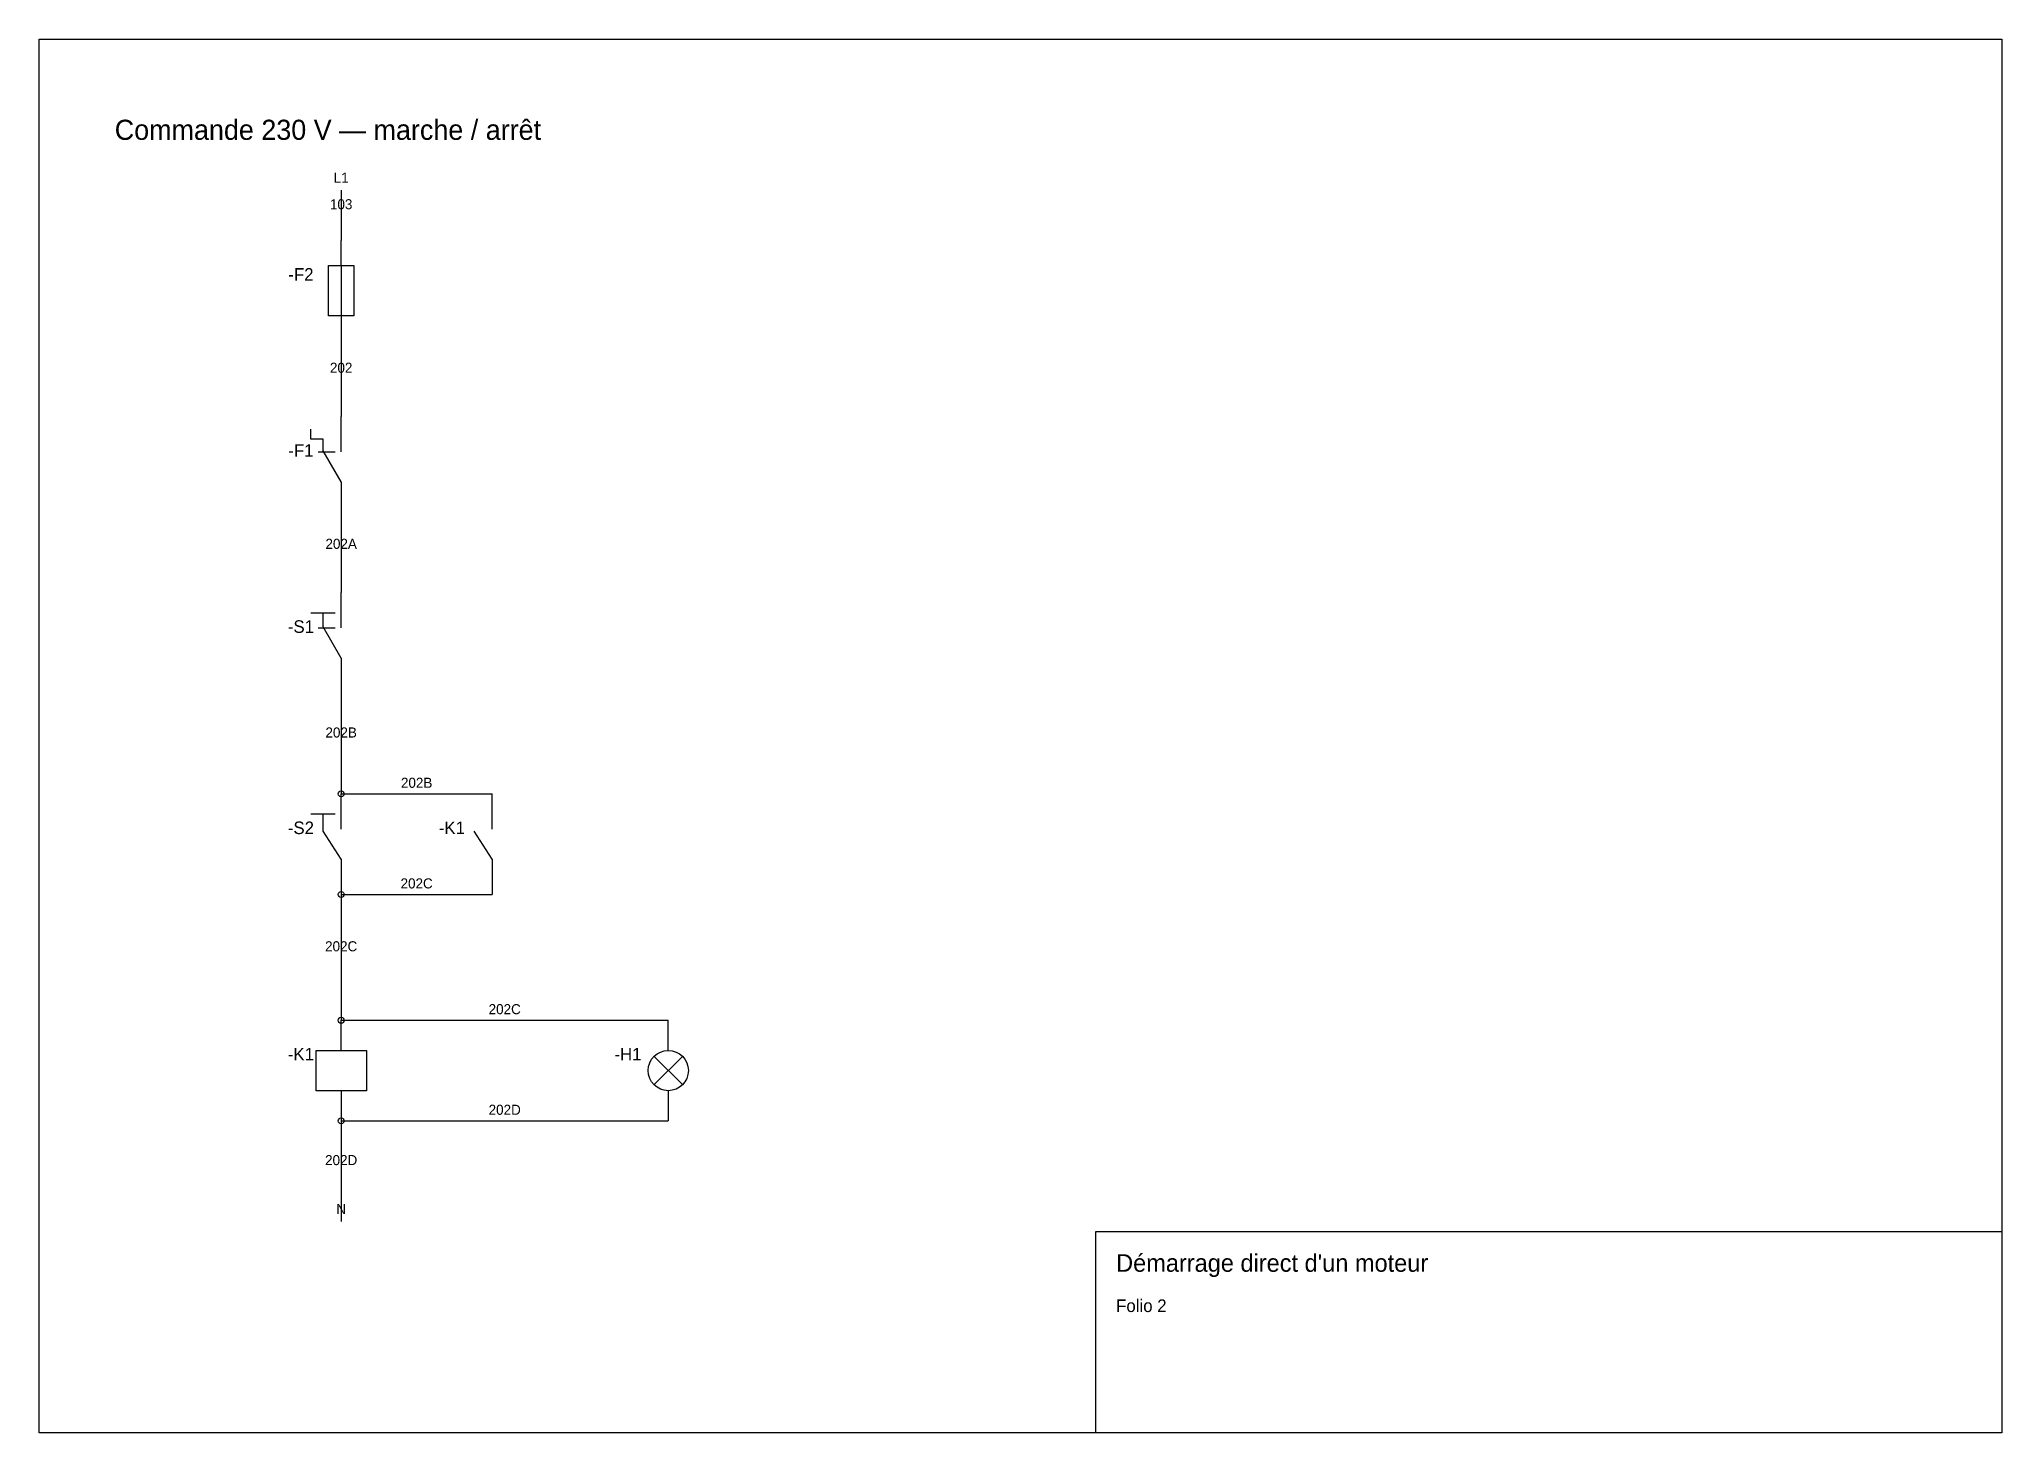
# Model space of a CAD drawing. Header units: millimetres. Extents: x 20 to 410, y 10 to 287.
import ezdxf
from ezdxf.enums import TextEntityAlignment as Align

# ---------------------------------------------------------------- set-up
doc = ezdxf.new("R2010")
doc.units = ezdxf.units.MM
for name, color, linetype in [('CADRE', 8, 'CONTINUOUS'), ('FILS', 5, 'CONTINUOUS'), ('REPERES', 3, 'CONTINUOUS'), ('SYMBOLES', 7, 'CONTINUOUS'), ('TEXTES', 4, 'CONTINUOUS')]:
    doc.layers.add(name, color=color, linetype=linetype)

# ---------------------------------------------------------------- blocks, each defined once
blk = doc.blocks.new('IEC_FUSE')
at = {"layer": 'SYMBOLES'}
for p, q in [((0, 5), (0, 10)), ((0, 5), (0, -5)), ((0, -5), (0, -10))]:
    blk.add_line(p, q, dxfattribs=at)
blk.add_lwpolyline([(-2.5, 5), (2.5, 5), (2.5, -5), (-2.5, -5)], close=True, dxfattribs=at)
blk = doc.blocks.new('IEC_THERMAL-CONTACT')
at = {"layer": 'SYMBOLES'}
for p, q in [((0, 3), (0, 10)), ((-4.6, 3), (-1.2, 3)), ((0, -3), (-3.6, 3.2)), ((0, -3), (0, -10))]:
    blk.add_line(p, q, dxfattribs=at)
blk.add_lwpolyline([(-3.6, 3.2), (-3.6, 5.5), (-6, 5.5), (-6, 7.5)], dxfattribs=at)
blk = doc.blocks.new('IEC_PUSHBUTTON-NC')
at = {"layer": 'SYMBOLES'}
for p, q in [((0, 3), (0, 10)), ((-6, 6), (-1.2, 6)), ((-3.6, 3.2), (-3.6, 6)), ((-4.6, 3), (-1.2, 3)), ((0, -3), (-3.6, 3.2)), ((0, -3), (0, -10))]:
    blk.add_line(p, q, dxfattribs=at)
blk = doc.blocks.new('IEC_PUSHBUTTON-NO')
at = {"layer": 'SYMBOLES'}
for p, q in [((0, 3), (0, 10)), ((-6, 6), (-1.2, 6)), ((-3.6, 2.6), (-3.6, 6)), ((0, -3), (-3.6, 2.6)), ((0, -3), (0, -10))]:
    blk.add_line(p, q, dxfattribs=at)
blk = doc.blocks.new('IEC_CONTACT-NO')
at = {"layer": 'SYMBOLES'}
for p, q in [((0, 3), (0, 10)), ((0, -3), (-3.6, 2.6)), ((0, -3), (0, -10))]:
    blk.add_line(p, q, dxfattribs=at)
blk = doc.blocks.new('IEC_COIL')
at = {"layer": 'SYMBOLES'}
for p, q in [((0, 4), (0, 10)), ((0, -4), (0, -10))]:
    blk.add_line(p, q, dxfattribs=at)
blk.add_lwpolyline([(-5, 4), (5, 4), (5, -4), (-5, -4)], close=True, dxfattribs=at)
blk = doc.blocks.new('IEC_INDICATOR-LAMP')
at = {"layer": 'SYMBOLES'}
for p, q in [((0, 4), (0, 10)), ((-2.8, 2.8), (2.8, -2.8)), ((-2.8, -2.8), (2.8, 2.8)), ((0, -4), (0, -10))]:
    blk.add_line(p, q, dxfattribs=at)
blk.add_circle((0, 0), 4, dxfattribs=at)

msp = doc.modelspace()

# ---------------------------------------------------------------- linework, layer by layer
at = {"layer": 'CADRE'}
for points in [[(20, 287), (410, 287), (410, 10), (20, 10)], [(230, 50), (410, 50), (410, 10), (230, 10)]]:
    msp.add_lwpolyline(points, close=True, dxfattribs=at)
at = {"layer": 'FILS'}
for points in [[(80, 257), (80, 247)], [(80, 227), (80, 212)], [(80, 192), (80, 177)], [(80, 157), (80, 137)], [(80, 137), (110, 137)], [(80, 117), (110, 117)], [(80, 117), (80, 92)], [(80, 92), (145, 92)], [(80, 72), (145, 72)], [(80, 72), (80, 52)]]:
    msp.add_lwpolyline(points, dxfattribs=at)
for centre in [(80, 137), (80, 117), (80, 92), (80, 72)]:
    msp.add_circle(centre, 0.6, dxfattribs=at)

# ---------------------------------------------------------------- block references
at = {"layer": 'SYMBOLES'}
for name, p in [('IEC_FUSE', (80, 237)), ('IEC_THERMAL-CONTACT', (80, 202)), ('IEC_PUSHBUTTON-NC', (80, 167)), ('IEC_PUSHBUTTON-NO', (80, 127)), ('IEC_CONTACT-NO', (110, 127)), ('IEC_COIL', (80, 82)), ('IEC_INDICATOR-LAMP', (145, 82))]:
    msp.add_blockref(name, p, dxfattribs=at)

# ---------------------------------------------------------------- texts
at = {"layer": 'CADRE'}
for s, height, p in [("Démarrage direct d'un moteur", 3.5, (234, 42)), ('Folio 2', 2.5, (234, 34))]:
    msp.add_text(s, height=height, dxfattribs=at).set_placement(p)
at = {"layer": 'REPERES'}
for s, height, p in [('L1', 2, (80, 258.5)), ('103', 2, (80, 253.2)), ('-F2', 2.5, (72, 239)), ('202', 2, (80, 220.7)), ('-F1', 2.5, (72, 204)), ('202A', 2, (80, 185.7)), ('-S1', 2.5, (72, 169)), ('202B', 2, (80, 148.2)), ('202B', 2, (95, 138.2)), ('-S2', 2.5, (72, 129)), ('-K1', 2.5, (102, 129)), ('202C', 2, (95, 118.2)), ('202C', 2, (80, 105.7)), ('202C', 2, (112.5, 93.2)), ('-K1', 2.5, (72, 84)), ('-H1', 2.5, (137, 84)), ('202D', 2, (112.5, 73.2)), ('202D', 2, (80, 63.2)), ('N', 2, (80, 53.5))]:
    msp.add_text(s, height=height, dxfattribs=at).set_placement(p, align=Align.CENTER)
at = {"layer": 'TEXTES'}
msp.add_text('Commande 230 V — marche / arrêt', height=4, dxfattribs=at).set_placement((35, 267))

doc.saveas('drawing.dxf')
